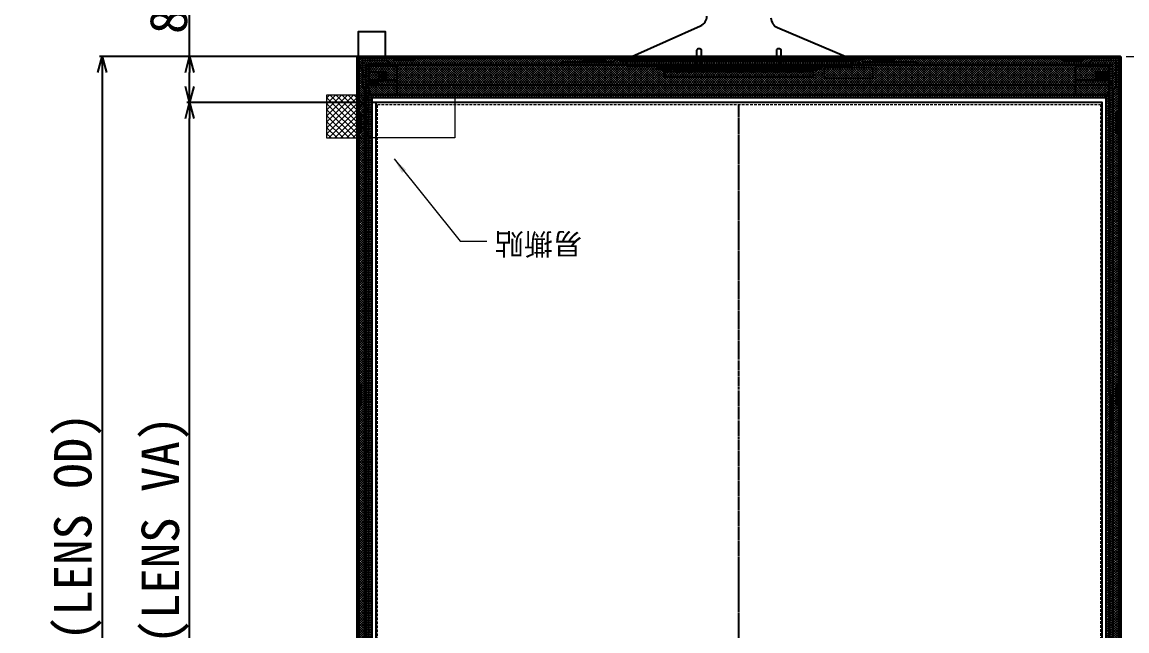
# Model space of a CAD drawing. Header units: millimetres. Extents: x 8997 to 11970, y 808 to 1592.
# Drawn here: x 11161.4 to 11368.3, y 1184.2 to 1298.2 of the extents above; entities that cross this region are included whole.
import ezdxf

# ---------------------------------------------------------------- set-up
doc = ezdxf.new("R2010")
doc.units = ezdxf.units.MM
doc.linetypes.add('CENTER', pattern=[0.6, 0.375, -0.075, 0.075, -0.075])
doc.linetypes.add('DASHED', pattern=[0.75, 0.5, -0.25])
for name, color, linetype in [('Bezel l', 22, 'Continuous'), ('Center', 1, 'CENTER'), ('D', 4, 'Continuous'), ('FPC', 40, 'Continuous'), ('Housing', 7, 'Continuous'), ('LCD', 7, 'Continuous'), ('lcm', 6, 'Continuous'), ('lens', 6, 'Continuous'), ('保护膜', 3, 'Continuous')]:
    doc.layers.add(name, color=color, linetype=linetype)
for name, color, linetype, lineweight in [('LCD AA', 1, 'DASHED', 15), ('Tape', 5, 'Continuous', 15), ('標注', 3, 'Continuous', 5)]:
    doc.layers.add(name, color=color, linetype=linetype, lineweight=lineweight)
doc.styles.get("Standard").update_dxf_attribs({"font": 'simhei.ttf'})
doc.styles.add('宋体', font='')
doc.styles.add('黑体', font='')
doc.styles.get('宋体').set_extended_font_data('SimSun')
doc.styles.get('黑体').set_extended_font_data('楷体_GB2312')
doc.dimstyles.new('FPC DIM', dxfattribs={"dimtxt": 2, "dimasz": 1.5, "dimexe": 0.5, "dimexo": 0.5, "dimgap": 0.11, "dimtad": 0, "dimzin": 1, "dimdsep": 46, "dimtxsty": 'Standard', "dimcen": 0, "dimclrd": 251, "dimclre": 251, "dimclrt": 256, "dimadec": 0, "dimazin": 0, "dimtfac": 1, "dimtofl": 0, "dimtmove": 0, "dimatfit": 3, "dimfxl": 0, "dimlwd": 9, "dimlwe": 9, "dimarcsym": 0})
doc.dimstyles.new('STANDARD$0', dxfattribs={"dimtxt": 5.5, "dimasz": 3, "dimexe": 0.5, "dimexo": 0.5, "dimgap": 0.25, "dimtad": 1, "dimzin": 1, "dimdsep": 46, "dimlunit": 6, "dimtxsty": 'Standard', "dimblk": 'OPEN30', "dimcen": 0.5, "dimadec": 0, "dimazin": 0, "dimtm": 0.3, "dimtfac": 1, "dimtmove": 0, "dimatfit": 3, "dimfxl": 0, "dimtolj": 1, "dimtzin": 0, "dimarcsym": 0})
doc.dimstyles.new('標準2', dxfattribs={"dimscale": 2, "dimtxt": 2.5, "dimasz": 1.8, "dimexe": 1, "dimexo": 0.5, "dimgap": 0.5, "dimtad": 1, "dimzin": 9, "dimdsep": 46, "dimtxsty": '宋体', "dimblk": 'CLOSEDBLANK', "dimcen": 1.8, "dimclrd": 256, "dimclre": 256, "dimclrt": 3, "dimazin": 2, "dimtfac": 1, "dimtmove": 0, "dimatfit": 3, "dimldrblk": 'CLOSEDBLANK', "dimfxl": 0, "dimlwd": 5, "dimlwe": 5, "dimarcsym": 0})

# ---------------------------------------------------------------- blocks, each defined once
blk = doc.blocks.new('_Open30')
at = {"color": 0, "linetype": 'ByBlock', "lineweight": -2}
for p, q in [((-1, 0.268), (0, 0)), ((0, 0), (-1, -0.268)), ((0, 0), (-1, 0))]:
    blk.add_line(p, q, dxfattribs=at)
blk = doc.blocks.new('*D56')
at = {"layer": 'D', "color": 0, "lineweight": -2}
for p, q in [((11225.23, 1291.78), (11175.94, 1291.78)), ((11176.44, 1288.78), (11176.44, 1066.18)), ((11223.59, 1063.18), (11175.94, 1063.18))]:
    blk.add_line(p, q, dxfattribs=at)
at = {"layer": 'Defpoints', "color": 0, "lineweight": -2, "ltscale": 8.780934}
for p in [(11225.73, 1291.78), (11176.44, 1063.18), (11224.09, 1063.18)]:
    blk.add_point(p, dxfattribs=at)
at = {"layer": 'D', "color": 0, "lineweight": -2, "ltscale": 8.780934, "xscale": 3, "yscale": 3, "zscale": 3}
for p, rotation in [((11176.44, 1291.78), 90), ((11176.44, 1063.18), 270)]:
    blk.add_blockref('_Open30', p, dxfattribs=dict(at, rotation=rotation))
at = {"layer": 'D', "color": 0, "ltscale": 8.780934, "insert": (11171.88, 1177.48), "char_height": 7, "attachment_point": 5, "rotation": 90}
blk.add_mtext('\\A1;228.60%%P0.1(LENS OD)', dxfattribs=at)
blk = doc.blocks.new('*D59')
at = {"layer": 'D', "color": 0, "lineweight": -2}
for p, q in [((11227.14, 1283.14), (11192.31, 1283.14)), ((11192.81, 1068.8), (11192.81, 1280.14)), ((11227.77, 1065.8), (11192.31, 1065.8))]:
    blk.add_line(p, q, dxfattribs=at)
at = {"layer": 'Defpoints', "color": 0, "lineweight": -2, "ltscale": 8.780934}
for p in [(11192.81, 1283.14), (11227.64, 1283.14), (11228.27, 1065.8)]:
    blk.add_point(p, dxfattribs=at)
at = {"layer": 'D', "color": 0, "lineweight": -2, "ltscale": 8.780934, "xscale": 3, "yscale": 3, "zscale": 3}
for p, rotation in [((11192.81, 1283.14), 90), ((11192.81, 1065.8), 270)]:
    blk.add_blockref('_Open30', p, dxfattribs=dict(at, rotation=rotation))
at = {"layer": 'D', "color": 0, "ltscale": 8.780934, "insert": (11188.25, 1174.47), "char_height": 7, "attachment_point": 5, "rotation": 90}
blk.add_mtext('\\A1;217.34%%P0.15(LENS VA)', dxfattribs=at)
blk = doc.blocks.new('*D55')
at = {"layer": 'D', "color": 0, "lineweight": -2}
for p, q in [((11192.81, 1291.78), (11192.81, 1344.79)), ((11246.15, 1291.78), (11192.31, 1291.78)), ((11192.81, 1286.14), (11192.81, 1288.78)), ((11246.15, 1283.14), (11192.31, 1283.14))]:
    blk.add_line(p, q, dxfattribs=at)
at = {"layer": 'Defpoints', "color": 0, "lineweight": -2, "ltscale": 8.780934}
for p in [(11192.81, 1291.78), (11246.65, 1291.78), (11246.65, 1283.14)]:
    blk.add_point(p, dxfattribs=at)
at = {"layer": 'D', "color": 0, "lineweight": -2, "ltscale": 8.780934, "xscale": 3, "yscale": 3, "zscale": 3}
for p, rotation in [((11192.81, 1291.78), 90), ((11192.81, 1283.14), 270)]:
    blk.add_blockref('_Open30', p, dxfattribs=dict(at, rotation=rotation))
at = {"layer": 'D', "color": 0, "ltscale": 8.780934, "insert": (11188.88, 1319.79), "char_height": 7, "attachment_point": 5, "rotation": 90}
blk.add_mtext('\\A1;8.64\\fSimHei|b0|i0|c134|p49;±0.15', dxfattribs=at)
blk = doc.blocks.new('_ClosedBlank')
at = {"color": 0, "linetype": 'ByBlock', "lineweight": -2}
for p, q in [((-1, 0.167), (0, 0)), ((-1, 0.167), (-1, -0.167)), ((0, 0), (-1, -0.167))]:
    blk.add_line(p, q, dxfattribs=at)
blk = doc.blocks.new('*D74')
at = {"layer": 'Defpoints', "color": 0, "lineweight": -2, "ltscale": 8.780934}
for p in [(12347.19, 1309.86), (12288.1, 1081.26), (12347.19, 1081.26)]:
    blk.add_point(p, dxfattribs=at)
at = {"layer": '標注', "linetype": 'Continuous', "lineweight": 5}
for p, q in [((12346.19, 1309.86), (12286.1, 1309.86)), ((12288.1, 1306.26), (12288.1, 1084.86)), ((12346.19, 1081.26), (12286.1, 1081.26))]:
    blk.add_line(p, q, dxfattribs=at)
at = {"layer": '標注', "lineweight": 5, "ltscale": 8.780934, "xscale": 3.6, "yscale": 3.6, "zscale": 3.6}
for p, rotation in [((12288.1, 1309.86), 90), ((12288.1, 1081.26), 270)]:
    blk.add_blockref('_ClosedBlank', p, dxfattribs=dict(at, rotation=rotation))
at = {"layer": '標注', "color": 3, "ltscale": 8.780934, "insert": (12284.4, 1195.56), "char_height": 5, "attachment_point": 5, "rotation": 90, "style": '宋体'}
blk.add_mtext('*228.6%%p0.2', dxfattribs=at)
blk = doc.blocks.new('YS')
at = {"layer": 'Tape', "linetype": 'Continuous'}
h = blk.add_hatch(dxfattribs=at)
h.set_pattern_fill('ANSI37', color=256, scale=0.25, angle=270, style=0)
h.set_pattern_definition([(315, (20795.5434, 7364.5364), (0.56126601, 0.56126601), []), (45, (20795.5434, 7364.5364), (-0.56126601, 0.56126601), [])])
h.paths.add_polyline_path([(17679.23, 2677.13), (17679.23, 2685.13), (17671.23, 2685.13), (17671.23, 2677.13)])
at = {"layer": 'Tape', "color": 2, "linetype": 'Continuous'}
for p, q in [((17655.23, 2677.13), (17655.23, 2685.13)), ((17655.23, 2685.13), (17671.23, 2685.13)), ((17671.23, 2677.13), (17655.23, 2677.13))]:
    blk.add_line(p, q, dxfattribs=at)
blk.add_lwpolyline([(17679.23, 2677.13), (17679.23, 2685.13), (17671.23, 2685.13), (17671.23, 2677.13)], close=True, dxfattribs=at)
blk = doc.blocks.new('01')
for points in [[(0.02, -0.04), (0.02, -0.02), (0.03, -0.02), (0.03, -0.01), (0.04, -0.01), (0.04, -0.02), (0.06, -0.02), (0.06, -0.04), (0.04, -0.04), (0.04, -0.05), (0.03, -0.05), (0.03, -0.04)], [(0.02, -0.01), (0.02, -0.01), (0.02, -0.02), (0.02, -0.02)]]:
    blk.add_hatch(color=3).paths.add_polyline_path(points)
for p, q in [((0.06, -0.01), (0.01, -0.06)), ((0.01, -0.01), (0.06, -0.06))]:
    blk.add_line(p, q)
for points in [[(0.01, -0.01), (0.06, -0.01), (0.06, -0.06), (0.01, -0.06)], [(0.02, -0.01), (0.02, -0.01), (0.02, -0.02), (0.02, -0.02)]]:
    blk.add_lwpolyline(points, close=True)
blk.add_lwpolyline([(0.02, -0.04), (0.02, -0.02), (0.03, -0.02), (0.03, -0.01), (0.04, -0.01), (0.04, -0.02), (0.06, -0.02), (0.06, -0.04), (0.04, -0.04), (0.04, -0.05), (0.03, -0.05), (0.03, -0.04), (0.02, -0.04)])
blk = doc.blocks.new('lcm12')
at = {"layer": 'LCD'}
h = blk.add_hatch(color=1, dxfattribs=at)
h.paths.add_polyline_path([(12349.93, 1084.48), (12349.93, 1084.98), (12350.03, 1084.98), (12350.03, 1084.48)])
h.paths.add_polyline_path([(12349.73, 1084.68), (12349.73, 1084.78), (12350.23, 1084.78), (12350.23, 1084.68)])
for points in [[(12349.93, 1084.68), (12350.03, 1084.68), (12350.03, 1084.78), (12349.93, 1084.78)], [(12350.73, 1084.83), (12350.73, 1085.13), (12351.08, 1085.13), (12351.08, 1085.48), (12351.38, 1085.48), (12351.38, 1085.13), (12351.73, 1085.13), (12351.73, 1084.83), (12351.38, 1084.83), (12351.38, 1084.48), (12351.08, 1084.48), (12351.08, 1084.83)], [(12484.92, 1084.83), (12484.92, 1085.13), (12485.27, 1085.13), (12485.27, 1085.48), (12485.57, 1085.48), (12485.57, 1085.13), (12485.92, 1085.13), (12485.92, 1084.83), (12485.57, 1084.83), (12485.57, 1084.48), (12485.27, 1084.48), (12485.27, 1084.83)]]:
    blk.add_hatch(color=1, dxfattribs=at).paths.add_polyline_path(points)
h = blk.add_hatch(color=3, dxfattribs=at)
h.paths.add_polyline_path([(12403.315, 1083.53), (12403.315, 1083.38), (12403.465, 1083.38), (12403.465, 1083.53)])
h.paths.add_polyline_path([(12403.615, 1083.53), (12403.615, 1083.38), (12403.765, 1083.38), (12403.765, 1083.53)])
h.paths.add_polyline_path([(12403.315, 1083.08), (12403.315, 1083.23), (12403.465, 1083.23), (12403.465, 1083.08)])
h.paths.add_polyline_path([(12403.615, 1083.08), (12403.615, 1083.23), (12403.765, 1083.23), (12403.765, 1083.08)])
h = blk.add_hatch(color=3, dxfattribs=at)
h.paths.add_polyline_path([(12433.615, 1083.53), (12433.615, 1083.38), (12433.765, 1083.38), (12433.765, 1083.53)])
h.paths.add_polyline_path([(12433.915, 1083.53), (12433.915, 1083.38), (12434.065, 1083.38), (12434.065, 1083.53)])
h.paths.add_polyline_path([(12433.615, 1083.08), (12433.615, 1083.23), (12433.765, 1083.23), (12433.765, 1083.08)])
h.paths.add_polyline_path([(12433.915, 1083.08), (12433.915, 1083.23), (12434.065, 1083.23), (12434.065, 1083.08)])
at = {"layer": 'Tape', "lineweight": 0}
h = blk.add_hatch(dxfattribs=at)
h.set_pattern_fill('ANSI37', color=4, scale=0.1, style=0)
h.set_pattern_definition([(45, (2303.76085, 15172.0372), (-0.224506403, 0.224506403), []), (135, (2303.76085, 15172.0372), (-0.224506403, -0.224506403), [])])
h.paths.add_polyline_path([(12350.01, 1307.86), (12350.01, 1088.964), (12487.37, 1088.964), (12487.37, 1307.86)], flags=16)
h.paths.add_polyline_path([(12347.19, 1309.858), (12347.19, 1081.258), (12490.19, 1081.258), (12490.19, 1309.858)])
at = {"layer": 'Bezel l', "color": 13}
for p, q in [((12347.24, 1083.608), (12347.24, 1307.688)), ((12347.44, 1083.608), (12347.44, 1307.688)), ((12489.94, 1307.688), (12489.94, 1083.608)), ((12490.14, 1307.688), (12490.14, 1083.608)), ((12347.69, 1146.698), (12347.44, 1146.698)), ((12347.99, 1142.997), (12347.99, 1146.398)), ((12489.39, 1143.098), (12489.39, 1146.498)), ((12489.69, 1146.698), (12489.94, 1146.698)), ((12347.44, 1142.697), (12347.69, 1142.697)), ((12489.94, 1142.698), (12489.69, 1142.698)), ((12347.69, 1095.657), (12347.44, 1095.657)), ((12347.99, 1091.957), (12347.99, 1095.357)), ((12489.39, 1092.057), (12489.39, 1095.457)), ((12489.69, 1095.657), (12489.94, 1095.657)), ((12347.44, 1091.657), (12347.69, 1091.657)), ((12489.94, 1091.657), (12489.69, 1091.657)), ((12347.24, 1083.608), (12347.44, 1083.608)), ((12347.24, 1083.108), (12347.24, 1083.608)), ((12347.24, 1081.808), (12347.24, 1083.108)), ((12347.44, 1083.108), (12347.24, 1083.108)), ((12347.44, 1083.608), (12347.44, 1083.108)), ((12347.44, 1081.808), (12347.44, 1083.108)), ((12354.09, 1081.758), (12354.09, 1081.508)), ((12357.79, 1082.058), (12354.39, 1082.058)), ((12358.09, 1081.508), (12358.09, 1081.758)), ((12389.59, 1081.758), (12389.59, 1081.508)), ((12393.29, 1082.058), (12389.89, 1082.058)), ((12393.59, 1081.508), (12393.59, 1081.758)), ((12401.34, 1082.058), (12401.34, 1081.858)), ((12401.34, 1082.058), (12440.649, 1082.058)), ((12401.34, 1081.858), (12440.649, 1081.858)), ((12440.747, 1081.832), (12441.694, 1081.335)), ((12440.843, 1082.007), (12441.794, 1081.508)), ((12443.79, 1081.758), (12443.79, 1081.508)), ((12447.49, 1082.058), (12444.09, 1082.058)), ((12447.79, 1081.508), (12447.79, 1081.758)), ((12479.29, 1081.508), (12479.29, 1081.758)), ((12479.59, 1082.058), (12482.99, 1082.058)), ((12483.29, 1081.758), (12483.29, 1081.508)), ((12489.94, 1083.108), (12489.94, 1083.608)), ((12489.94, 1083.608), (12490.14, 1083.608)), ((12489.94, 1081.808), (12489.94, 1083.108)), ((12490.14, 1083.108), (12489.94, 1083.108)), ((12490.14, 1083.608), (12490.14, 1083.108)), ((12490.14, 1081.808), (12490.14, 1083.108)), ((12349.04, 1081.508), (12347.74, 1081.508)), ((12349.04, 1081.308), (12347.74, 1081.308)), ((12349.04, 1081.308), (12349.04, 1081.508)), ((12349.04, 1081.508), (12349.54, 1081.508)), ((12349.54, 1081.308), (12349.04, 1081.308)), ((12349.54, 1081.508), (12349.54, 1081.308)), ((12394.94, 1081.508), (12349.54, 1081.508)), ((12394.94, 1081.308), (12349.54, 1081.308)), ((12394.94, 1081.508), (12395.586, 1081.508)), ((12394.94, 1081.508), (12394.94, 1081.308)), ((12395.586, 1081.308), (12394.94, 1081.308)), ((12395.24, 1081.508), (12395.24, 1081.308)), ((12395.24, 1081.508), (12395.24, 1081.308)), ((12395.54, 1081.508), (12395.54, 1081.308)), ((12441.794, 1081.508), (12441.84, 1081.508)), ((12441.794, 1081.308), (12441.84, 1081.308)), ((12441.84, 1081.508), (12442.14, 1081.508)), ((12441.84, 1081.508), (12441.84, 1081.308)), ((12442.14, 1081.308), (12441.84, 1081.308)), ((12442.14, 1081.508), (12442.14, 1081.308)), ((12442.14, 1081.508), (12442.44, 1081.508)), ((12442.14, 1081.308), (12442.44, 1081.308)), ((12487.84, 1081.508), (12442.44, 1081.508)), ((12442.44, 1081.508), (12442.44, 1081.308)), ((12487.84, 1081.308), (12442.44, 1081.308)), ((12487.84, 1081.308), (12487.84, 1081.508)), ((12487.84, 1081.508), (12488.34, 1081.508)), ((12488.34, 1081.308), (12487.84, 1081.308)), ((12488.34, 1081.508), (12489.64, 1081.508)), ((12488.34, 1081.508), (12488.34, 1081.308)), ((12488.34, 1081.308), (12489.64, 1081.308))]:
    blk.add_line(p, q, dxfattribs=at)
at = {"layer": 'Bezel l', "color": 1}
for p, q in [((12396.547, 1082.013), (12395.586, 1081.508)), ((12396.64, 1081.836), (12395.686, 1081.335)), ((12396.733, 1082.058), (12401.34, 1082.058)), ((12396.733, 1081.858), (12401.34, 1081.858)), ((12400.551, 1082.058), (12400.551, 1081.858)), ((12400.847, 1082.058), (12400.847, 1081.858)), ((12401.34, 1082.058), (12401.34, 1081.858))]:
    blk.add_line(p, q, dxfattribs=at)
at = {"layer": 'Bezel l', "color": 13, "extrusion": (0, 0, -1)}
for centre, radius, start, end in [((-12347.69, 1146.398), 0.3, 90.00002, 180.00002), ((-12489.618, 1146.481), 0.229, 4.34038, 108.27951), ((-12347.69, 1142.997), 0.3, 180.00002, 270.00002), ((-12489.789, 1143.085), 0.4, 284.39984, 1.8604), ((-12347.69, 1095.357), 0.3, 90.00002, 180.00002), ((-12489.618, 1095.44), 0.229, 4.34038, 108.27951), ((-12347.69, 1091.957), 0.3, 180.00002, 270.00002), ((-12489.789, 1092.044), 0.4, 284.39984, 1.8604), ((-12347.74, 1081.808), 0.5, 270, 0), ((-12347.74, 1081.808), 0.3, 270, 0), ((-12354.39, 1081.758), 0.3, 0, 90), ((-12357.79, 1081.758), 0.3, 90, 180), ((-12389.89, 1081.758), 0.3, 0, 90), ((-12393.29, 1081.758), 0.3, 90, 180), ((-12440.647, 1081.658), 0.2, 90.47011, 120), ((-12440.647, 1081.658), 0.4, 90.47011, 119.31981), ((-12444.09, 1081.758), 0.3, 0, 90), ((-12447.49, 1081.758), 0.3, 90, 180), ((-12479.59, 1081.758), 0.3, 0, 90), ((-12482.99, 1081.758), 0.3, 90, 180)]:
    blk.add_arc(centre, radius, start, end, dxfattribs=at)
at = {"layer": 'Bezel l', "color": 1}
for centre, radius, start, end in [((12396.733, 1081.658), 0.4, 90, 117.67787), ((12396.733, 1081.658), 0.2, 90, 117.67786), ((12395.586, 1081.508), 0.2, 270, 300)]:
    blk.add_arc(centre, radius, start, end, dxfattribs=at)
at = {"layer": 'Bezel l', "color": 13}
for centre, radius, start, end in [((12489.64, 1081.808), 0.5, 270, 0), ((12489.64, 1081.808), 0.3, 270, 0), ((12441.794, 1081.508), 0.2, 240, 270)]:
    blk.add_arc(centre, radius, start, end, dxfattribs=at)
at = {"layer": 'Center', "color": 1, "linetype": 'CENTER', "ltscale": 0.448264}
blk.add_line((12418.708, 1306.89), (12418.708, 1090.31), dxfattribs=at)
at = {"layer": 'FPC'}
blk.add_line((12393.659, 1083.397), (12402.657, 1083.397), dxfattribs=at)
at = {"layer": 'Housing'}
for p, q in [((12349.41, 1151.315), (12349.41, 1308.44)), ((12348.71, 1087.48), (12348.71, 1304.24)), ((12488.67, 1304.24), (12488.67, 1087.48)), ((12487.97, 1255.925), (12487.97, 1088.43)), ((12347.54, 1146.698), (12347.54, 1193.738)), ((12489.84, 1193.738), (12489.84, 1146.698)), ((12349.11, 1144.815), (12349.11, 1151.315)), ((12349.11, 1151.315), (12349.41, 1151.315)), ((12347.24, 1146.198), (12347.24, 1143.198)), ((12347.54, 1146.198), (12347.24, 1146.198)), ((12347.69, 1146.698), (12347.54, 1146.698)), ((12347.54, 1146.698), (12347.54, 1146.198)), ((12347.69, 1142.698), (12347.69, 1146.698)), ((12489.69, 1146.698), (12489.84, 1146.698)), ((12489.69, 1146.198), (12489.69, 1146.698)), ((12489.69, 1143.198), (12489.69, 1146.198)), ((12489.84, 1146.698), (12489.84, 1146.198)), ((12489.84, 1146.198), (12490.14, 1146.198)), ((12490.14, 1146.198), (12490.14, 1143.198)), ((12349.41, 1144.815), (12349.11, 1144.815)), ((12349.41, 1088.43), (12349.41, 1144.815)), ((12347.24, 1143.198), (12347.54, 1143.198)), ((12347.54, 1143.198), (12347.54, 1142.698)), ((12347.54, 1095.657), (12347.54, 1142.698)), ((12347.54, 1142.698), (12347.69, 1142.698)), ((12489.69, 1142.698), (12489.69, 1143.198)), ((12489.84, 1142.698), (12489.69, 1142.698)), ((12490.14, 1143.198), (12489.84, 1143.198)), ((12489.84, 1143.198), (12489.84, 1142.698)), ((12489.84, 1142.698), (12489.84, 1095.657)), ((12347.24, 1095.157), (12347.24, 1092.157)), ((12347.54, 1095.157), (12347.24, 1095.157)), ((12347.69, 1095.657), (12347.54, 1095.657)), ((12347.54, 1095.657), (12347.54, 1095.157)), ((12347.69, 1095.157), (12347.69, 1095.657)), ((12347.69, 1092.157), (12347.69, 1095.157)), ((12489.84, 1095.657), (12489.69, 1095.657)), ((12489.69, 1095.657), (12489.69, 1095.157)), ((12489.69, 1095.157), (12489.69, 1092.157)), ((12489.84, 1095.157), (12489.84, 1095.657)), ((12490.14, 1095.157), (12489.84, 1095.157)), ((12490.14, 1092.157), (12490.14, 1095.157)), ((12347.24, 1092.157), (12347.54, 1092.157)), ((12347.54, 1092.157), (12347.54, 1091.657)), ((12347.69, 1091.657), (12347.69, 1092.157)), ((12489.69, 1092.157), (12489.69, 1091.657)), ((12489.84, 1092.157), (12490.14, 1092.157)), ((12489.84, 1091.657), (12489.84, 1092.157)), ((12347.54, 1091.657), (12347.69, 1091.657)), ((12347.54, 1081.808), (12347.54, 1091.657)), ((12489.69, 1091.657), (12489.84, 1091.657)), ((12489.84, 1091.657), (12489.84, 1081.808)), ((12487.97, 1088.43), (12349.41, 1088.43)), ((12348.14, 1086.91), (12348.71, 1087.48)), ((12348.14, 1082.05), (12348.14, 1086.91)), ((12488.67, 1087.48), (12489.12, 1087.03)), ((12489.12, 1087.03), (12489.12, 1082.05)), ((12352.74, 1082.05), (12348.14, 1082.05)), ((12353.39, 1082.7), (12352.74, 1082.05)), ((12385.589, 1082.7), (12353.39, 1082.7)), ((12354.09, 1081.758), (12354.09, 1081.608)), ((12354.59, 1081.758), (12354.09, 1081.758)), ((12357.59, 1081.758), (12354.59, 1081.758)), ((12358.09, 1081.758), (12357.59, 1081.758)), ((12358.09, 1081.608), (12358.09, 1081.758)), ((12385.589, 1082.3), (12385.589, 1082.7)), ((12395.24, 1082.3), (12385.589, 1082.3)), ((12389.59, 1081.758), (12389.59, 1081.608)), ((12390.09, 1081.758), (12389.59, 1081.758)), ((12393.09, 1081.758), (12390.09, 1081.758)), ((12393.59, 1081.758), (12393.09, 1081.758)), ((12393.59, 1081.608), (12393.59, 1081.758)), ((12395.54, 1081.608), (12395.54, 1082)), ((12396.191, 1081.95), (12395.54, 1081.608)), ((12396.191, 1083.397), (12396.191, 1081.95)), ((12396.191, 1081.95), (12396.523, 1082.124)), ((12396.662, 1082.158), (12400.051, 1082.158)), ((12400.051, 1082.158), (12400.051, 1083.397)), ((12440.718, 1082.158), (12400.051, 1082.158)), ((12441.84, 1081.608), (12440.857, 1082.124)), ((12441.84, 1082), (12441.84, 1081.608)), ((12451.791, 1082.3), (12442.14, 1082.3)), ((12443.79, 1081.758), (12443.79, 1081.608)), ((12444.29, 1081.758), (12443.79, 1081.758)), ((12447.29, 1081.758), (12444.29, 1081.758)), ((12447.79, 1081.758), (12447.29, 1081.758)), ((12447.79, 1081.608), (12447.79, 1081.758)), ((12483.87, 1082.7), (12451.791, 1082.7)), ((12451.791, 1082.7), (12451.791, 1082.3)), ((12479.79, 1081.758), (12479.29, 1081.758)), ((12479.29, 1081.758), (12479.29, 1081.608)), ((12482.79, 1081.758), (12479.79, 1081.758)), ((12483.29, 1081.758), (12482.79, 1081.758)), ((12483.29, 1081.608), (12483.29, 1081.758)), ((12484.52, 1082.05), (12483.87, 1082.7)), ((12489.12, 1082.05), (12484.52, 1082.05)), ((12354.09, 1081.608), (12347.74, 1081.608)), ((12354.09, 1081.608), (12354.59, 1081.608)), ((12354.59, 1081.608), (12354.59, 1081.308)), ((12354.59, 1081.308), (12357.59, 1081.308)), ((12357.59, 1081.308), (12357.59, 1081.608)), ((12357.59, 1081.608), (12358.09, 1081.608)), ((12389.59, 1081.608), (12358.09, 1081.608)), ((12389.59, 1081.608), (12390.09, 1081.608)), ((12390.09, 1081.608), (12390.09, 1081.308)), ((12390.09, 1081.308), (12393.09, 1081.308)), ((12393.09, 1081.308), (12393.09, 1081.608)), ((12393.09, 1081.608), (12393.59, 1081.608)), ((12395.54, 1081.608), (12393.59, 1081.608)), ((12443.79, 1081.608), (12441.84, 1081.608)), ((12443.79, 1081.608), (12444.29, 1081.608)), ((12444.29, 1081.608), (12444.29, 1081.308)), ((12444.29, 1081.308), (12447.29, 1081.308)), ((12447.29, 1081.308), (12447.29, 1081.608)), ((12447.29, 1081.608), (12447.79, 1081.608)), ((12479.29, 1081.608), (12447.79, 1081.608)), ((12479.29, 1081.608), (12479.79, 1081.608)), ((12479.79, 1081.608), (12479.79, 1081.308)), ((12479.79, 1081.308), (12482.79, 1081.308)), ((12482.79, 1081.308), (12482.79, 1081.608)), ((12482.79, 1081.608), (12483.29, 1081.608)), ((12489.64, 1081.608), (12483.29, 1081.608))]:
    blk.add_line(p, q, dxfattribs=at)
at = {"layer": 'Housing', "color": 6}
for p, q in [((12488.67, 1165.49), (12487.97, 1165.49)), ((12488.67, 1155.09), (12487.97, 1155.09)), ((12349.41, 1088.43), (12349.41, 1082.7)), ((12355.71, 1088.43), (12355.71, 1082.7)), ((12482.67, 1088.43), (12482.67, 1082.7)), ((12487.97, 1088.43), (12487.97, 1082.7)), ((12393.659, 1083.397), (12393.659, 1085.397)), ((12393.659, 1085.397), (12402.657, 1085.397)), ((12393.659, 1083.397), (12393.659, 1085.397)), ((12393.659, 1085.397), (12402.657, 1085.397)), ((12393.659, 1083.397), (12393.659, 1085.397)), ((12393.659, 1085.397), (12402.657, 1085.397)), ((12402.657, 1085.397), (12402.657, 1083.397)), ((12402.657, 1085.397), (12402.657, 1083.397)), ((12402.657, 1085.397), (12402.657, 1083.397)), ((12353.39, 1082.7), (12349.41, 1082.7)), ((12393.659, 1083.397), (12402.657, 1083.397)), ((12483.87, 1082.7), (12487.97, 1082.7))]:
    blk.add_line(p, q, dxfattribs=at)
for points in [[(12349.41, 1085.708), (12355.71, 1085.708), (12355.71, 1083.158), (12349.41, 1083.158)], [(12487.97, 1085.708), (12482.67, 1085.708), (12482.67, 1083.158), (12487.97, 1083.158)]]:
    blk.add_lwpolyline(points, close=True, dxfattribs=at)
at = {"layer": 'Housing', "extrusion": (0, 0, -1)}
for centre, radius, start, end in [((-12347.74, 1081.808), 0.2, 270, 0), ((-12396.662, 1081.858), 0.3, 62.32213, 90), ((-12489.64, 1081.808), 0.2, 180, 270)]:
    blk.add_arc(centre, radius, start, end, dxfattribs=at)
at = {"layer": 'Housing'}
for centre, start, end in [((12395.24, 1082), 0, 90), ((12440.718, 1081.858), 62.32213, 90), ((12442.14, 1082), 90, 180)]:
    blk.add_arc(centre, 0.3, start, end, dxfattribs=at)
at = {"layer": 'LCD', "color": 1, "linetype": 'CENTER', "ltscale": 0.56104}
blk.add_line((12418.69, 1306.86), (12418.69, 1090.284), dxfattribs=at)
at = {"layer": 'LCD', "color": 1}
blk.add_line((12348.81, 1086.66), (12488.57, 1086.66), dxfattribs=at)
at = {"layer": 'LCD'}
blk.add_line((12433.765, 1083.38), (12433.915, 1083.23), dxfattribs=at)
at = {"layer": 'LCD', "color": 1}
for points in [[(12348.81, 1308.86), (12488.57, 1308.86), (12488.57, 1082.78), (12348.81, 1082.78)], [(12486.17, 1084.23), (12488.07, 1084.23), (12488.07, 1086.13), (12486.17, 1086.13)], [(12349.48, 1084.23), (12350.48, 1084.23), (12350.48, 1085.23), (12349.48, 1085.23)], [(12349.73, 1084.68), (12350.23, 1084.68), (12350.23, 1084.78), (12349.73, 1084.78)], [(12349.93, 1084.48), (12350.03, 1084.48), (12350.03, 1084.98), (12349.93, 1084.98)], [(12350.48, 1084.23), (12351.98, 1084.23), (12351.98, 1085.73), (12350.48, 1085.73)], [(12404.71, 1084.145), (12432.67, 1084.145), (12432.67, 1085.065), (12404.71, 1085.065)], [(12484.67, 1084.23), (12486.17, 1084.23), (12486.17, 1085.73), (12484.67, 1085.73)], [(12404.025, 1082.93), (12404.155, 1082.93), (12404.155, 1083.68), (12404.025, 1083.68)], [(12404.225, 1082.93), (12404.355, 1082.93), (12404.355, 1083.68), (12404.225, 1083.68)], [(12404.425, 1082.93), (12404.555, 1082.93), (12404.555, 1083.68), (12404.425, 1083.68)], [(12404.625, 1082.93), (12404.755, 1082.93), (12404.755, 1083.68), (12404.625, 1083.68)], [(12404.825, 1082.93), (12404.955, 1082.93), (12404.955, 1083.68), (12404.825, 1083.68)], [(12405.025, 1082.93), (12405.155, 1082.93), (12405.155, 1083.68), (12405.025, 1083.68)], [(12405.225, 1082.93), (12405.355, 1082.93), (12405.355, 1083.68), (12405.225, 1083.68)], [(12405.425, 1082.93), (12405.555, 1082.93), (12405.555, 1083.68), (12405.425, 1083.68)], [(12405.625, 1082.93), (12405.755, 1082.93), (12405.755, 1083.68), (12405.625, 1083.68)], [(12405.825, 1082.93), (12405.955, 1082.93), (12405.955, 1083.68), (12405.825, 1083.68)], [(12406.025, 1082.93), (12406.155, 1082.93), (12406.155, 1083.68), (12406.025, 1083.68)], [(12406.225, 1082.93), (12406.355, 1082.93), (12406.355, 1083.68), (12406.225, 1083.68)], [(12406.425, 1082.93), (12406.555, 1082.93), (12406.555, 1083.68), (12406.425, 1083.68)], [(12406.625, 1082.93), (12406.755, 1082.93), (12406.755, 1083.68), (12406.625, 1083.68)], [(12406.825, 1082.93), (12406.955, 1082.93), (12406.955, 1083.68), (12406.825, 1083.68)], [(12407.025, 1082.93), (12407.155, 1082.93), (12407.155, 1083.68), (12407.025, 1083.68)], [(12407.225, 1082.93), (12407.355, 1082.93), (12407.355, 1083.68), (12407.225, 1083.68)], [(12407.425, 1082.93), (12407.555, 1082.93), (12407.555, 1083.68), (12407.425, 1083.68)], [(12407.625, 1082.93), (12407.755, 1082.93), (12407.755, 1083.68), (12407.625, 1083.68)], [(12407.825, 1082.93), (12407.955, 1082.93), (12407.955, 1083.68), (12407.825, 1083.68)], [(12408.025, 1082.93), (12408.155, 1082.93), (12408.155, 1083.68), (12408.025, 1083.68)], [(12408.225, 1082.93), (12408.355, 1082.93), (12408.355, 1083.68), (12408.225, 1083.68)], [(12408.425, 1082.93), (12408.555, 1082.93), (12408.555, 1083.68), (12408.425, 1083.68)], [(12408.625, 1082.93), (12408.755, 1082.93), (12408.755, 1083.68), (12408.625, 1083.68)], [(12408.825, 1082.93), (12408.955, 1082.93), (12408.955, 1083.68), (12408.825, 1083.68)], [(12409.025, 1082.93), (12409.155, 1082.93), (12409.155, 1083.68), (12409.025, 1083.68)], [(12409.225, 1082.93), (12409.355, 1082.93), (12409.355, 1083.68), (12409.225, 1083.68)], [(12409.425, 1082.93), (12409.555, 1082.93), (12409.555, 1083.68), (12409.425, 1083.68)], [(12409.625, 1082.93), (12409.755, 1082.93), (12409.755, 1083.68), (12409.625, 1083.68)], [(12409.825, 1082.93), (12409.955, 1082.93), (12409.955, 1083.68), (12409.825, 1083.68)], [(12410.025, 1082.93), (12410.155, 1082.93), (12410.155, 1083.68), (12410.025, 1083.68)], [(12410.225, 1082.93), (12410.355, 1082.93), (12410.355, 1083.68), (12410.225, 1083.68)], [(12410.425, 1082.93), (12410.555, 1082.93), (12410.555, 1083.68), (12410.425, 1083.68)], [(12410.625, 1082.93), (12410.755, 1082.93), (12410.755, 1083.68), (12410.625, 1083.68)], [(12410.825, 1082.93), (12410.955, 1082.93), (12410.955, 1083.68), (12410.825, 1083.68)], [(12411.025, 1082.93), (12411.155, 1082.93), (12411.155, 1083.68), (12411.025, 1083.68)], [(12411.225, 1082.93), (12411.355, 1082.93), (12411.355, 1083.68), (12411.225, 1083.68)], [(12411.425, 1082.93), (12411.555, 1082.93), (12411.555, 1083.68), (12411.425, 1083.68)], [(12411.625, 1082.93), (12411.755, 1082.93), (12411.755, 1083.68), (12411.625, 1083.68)], [(12411.825, 1082.93), (12411.955, 1082.93), (12411.955, 1083.68), (12411.825, 1083.68)], [(12412.025, 1082.93), (12412.155, 1082.93), (12412.155, 1083.68), (12412.025, 1083.68)], [(12412.225, 1082.93), (12412.355, 1082.93), (12412.355, 1083.68), (12412.225, 1083.68)], [(12412.425, 1082.93), (12412.555, 1082.93), (12412.555, 1083.68), (12412.425, 1083.68)], [(12412.625, 1082.93), (12412.755, 1082.93), (12412.755, 1083.68), (12412.625, 1083.68)], [(12412.825, 1082.93), (12412.955, 1082.93), (12412.955, 1083.68), (12412.825, 1083.68)], [(12413.025, 1082.93), (12413.155, 1082.93), (12413.155, 1083.68), (12413.025, 1083.68)], [(12413.225, 1082.93), (12413.355, 1082.93), (12413.355, 1083.68), (12413.225, 1083.68)], [(12413.425, 1082.93), (12413.555, 1082.93), (12413.555, 1083.68), (12413.425, 1083.68)], [(12413.625, 1082.93), (12413.755, 1082.93), (12413.755, 1083.68), (12413.625, 1083.68)], [(12413.825, 1082.93), (12413.955, 1082.93), (12413.955, 1083.68), (12413.825, 1083.68)], [(12414.025, 1082.93), (12414.155, 1082.93), (12414.155, 1083.68), (12414.025, 1083.68)], [(12414.225, 1082.93), (12414.355, 1082.93), (12414.355, 1083.68), (12414.225, 1083.68)], [(12414.425, 1082.93), (12414.555, 1082.93), (12414.555, 1083.68), (12414.425, 1083.68)], [(12414.625, 1082.93), (12414.755, 1082.93), (12414.755, 1083.68), (12414.625, 1083.68)], [(12414.825, 1082.93), (12414.955, 1082.93), (12414.955, 1083.68), (12414.825, 1083.68)], [(12415.025, 1082.93), (12415.155, 1082.93), (12415.155, 1083.68), (12415.025, 1083.68)], [(12415.225, 1082.93), (12415.355, 1082.93), (12415.355, 1083.68), (12415.225, 1083.68)], [(12415.425, 1082.93), (12415.555, 1082.93), (12415.555, 1083.68), (12415.425, 1083.68)], [(12415.625, 1082.93), (12415.755, 1082.93), (12415.755, 1083.68), (12415.625, 1083.68)], [(12415.825, 1082.93), (12415.955, 1082.93), (12415.955, 1083.68), (12415.825, 1083.68)], [(12416.025, 1082.93), (12416.155, 1082.93), (12416.155, 1083.68), (12416.025, 1083.68)], [(12416.225, 1082.93), (12416.355, 1082.93), (12416.355, 1083.68), (12416.225, 1083.68)], [(12416.425, 1082.93), (12416.555, 1082.93), (12416.555, 1083.68), (12416.425, 1083.68)], [(12416.625, 1082.93), (12416.755, 1082.93), (12416.755, 1083.68), (12416.625, 1083.68)], [(12416.825, 1082.93), (12416.955, 1082.93), (12416.955, 1083.68), (12416.825, 1083.68)], [(12417.025, 1082.93), (12417.155, 1082.93), (12417.155, 1083.68), (12417.025, 1083.68)], [(12417.225, 1082.93), (12417.355, 1082.93), (12417.355, 1083.68), (12417.225, 1083.68)], [(12417.425, 1082.93), (12417.555, 1082.93), (12417.555, 1083.68), (12417.425, 1083.68)], [(12417.625, 1082.93), (12417.755, 1082.93), (12417.755, 1083.68), (12417.625, 1083.68)], [(12417.825, 1082.93), (12417.955, 1082.93), (12417.955, 1083.68), (12417.825, 1083.68)], [(12418.025, 1082.93), (12418.155, 1082.93), (12418.155, 1083.68), (12418.025, 1083.68)], [(12418.225, 1082.93), (12418.355, 1082.93), (12418.355, 1083.68), (12418.225, 1083.68)], [(12418.425, 1082.93), (12418.555, 1082.93), (12418.555, 1083.68), (12418.425, 1083.68)], [(12418.625, 1082.93), (12418.755, 1082.93), (12418.755, 1083.68), (12418.625, 1083.68)], [(12418.825, 1082.93), (12418.955, 1082.93), (12418.955, 1083.68), (12418.825, 1083.68)], [(12419.025, 1082.93), (12419.155, 1082.93), (12419.155, 1083.68), (12419.025, 1083.68)], [(12419.225, 1082.93), (12419.355, 1082.93), (12419.355, 1083.68), (12419.225, 1083.68)], [(12419.425, 1082.93), (12419.555, 1082.93), (12419.555, 1083.68), (12419.425, 1083.68)], [(12419.625, 1082.93), (12419.755, 1082.93), (12419.755, 1083.68), (12419.625, 1083.68)], [(12419.825, 1082.93), (12419.955, 1082.93), (12419.955, 1083.68), (12419.825, 1083.68)], [(12420.025, 1082.93), (12420.155, 1082.93), (12420.155, 1083.68), (12420.025, 1083.68)], [(12420.225, 1082.93), (12420.355, 1082.93), (12420.355, 1083.68), (12420.225, 1083.68)], [(12420.425, 1082.93), (12420.555, 1082.93), (12420.555, 1083.68), (12420.425, 1083.68)], [(12420.625, 1082.93), (12420.755, 1082.93), (12420.755, 1083.68), (12420.625, 1083.68)], [(12420.825, 1082.93), (12420.955, 1082.93), (12420.955, 1083.68), (12420.825, 1083.68)], [(12421.025, 1082.93), (12421.155, 1082.93), (12421.155, 1083.68), (12421.025, 1083.68)], [(12421.225, 1082.93), (12421.355, 1082.93), (12421.355, 1083.68), (12421.225, 1083.68)], [(12421.425, 1082.93), (12421.555, 1082.93), (12421.555, 1083.68), (12421.425, 1083.68)], [(12421.625, 1082.93), (12421.755, 1082.93), (12421.755, 1083.68), (12421.625, 1083.68)], [(12421.825, 1082.93), (12421.955, 1082.93), (12421.955, 1083.68), (12421.825, 1083.68)], [(12422.025, 1082.93), (12422.155, 1082.93), (12422.155, 1083.68), (12422.025, 1083.68)], [(12422.225, 1082.93), (12422.355, 1082.93), (12422.355, 1083.68), (12422.225, 1083.68)], [(12422.425, 1082.93), (12422.555, 1082.93), (12422.555, 1083.68), (12422.425, 1083.68)], [(12422.625, 1082.93), (12422.755, 1082.93), (12422.755, 1083.68), (12422.625, 1083.68)], [(12422.825, 1082.93), (12422.955, 1082.93), (12422.955, 1083.68), (12422.825, 1083.68)], [(12423.025, 1082.93), (12423.155, 1082.93), (12423.155, 1083.68), (12423.025, 1083.68)], [(12423.225, 1082.93), (12423.355, 1082.93), (12423.355, 1083.68), (12423.225, 1083.68)], [(12423.425, 1082.93), (12423.555, 1082.93), (12423.555, 1083.68), (12423.425, 1083.68)], [(12423.625, 1082.93), (12423.755, 1082.93), (12423.755, 1083.68), (12423.625, 1083.68)], [(12423.825, 1082.93), (12423.955, 1082.93), (12423.955, 1083.68), (12423.825, 1083.68)], [(12424.025, 1082.93), (12424.155, 1082.93), (12424.155, 1083.68), (12424.025, 1083.68)], [(12424.225, 1082.93), (12424.355, 1082.93), (12424.355, 1083.68), (12424.225, 1083.68)], [(12424.425, 1082.93), (12424.555, 1082.93), (12424.555, 1083.68), (12424.425, 1083.68)], [(12424.625, 1082.93), (12424.755, 1082.93), (12424.755, 1083.68), (12424.625, 1083.68)], [(12424.825, 1082.93), (12424.955, 1082.93), (12424.955, 1083.68), (12424.825, 1083.68)], [(12425.025, 1082.93), (12425.155, 1082.93), (12425.155, 1083.68), (12425.025, 1083.68)], [(12425.225, 1082.93), (12425.355, 1082.93), (12425.355, 1083.68), (12425.225, 1083.68)], [(12425.425, 1082.93), (12425.555, 1082.93), (12425.555, 1083.68), (12425.425, 1083.68)], [(12425.625, 1082.93), (12425.755, 1082.93), (12425.755, 1083.68), (12425.625, 1083.68)], [(12425.825, 1082.93), (12425.955, 1082.93), (12425.955, 1083.68), (12425.825, 1083.68)], [(12426.025, 1082.93), (12426.155, 1082.93), (12426.155, 1083.68), (12426.025, 1083.68)], [(12426.225, 1082.93), (12426.355, 1082.93), (12426.355, 1083.68), (12426.225, 1083.68)], [(12426.425, 1082.93), (12426.555, 1082.93), (12426.555, 1083.68), (12426.425, 1083.68)], [(12426.625, 1082.93), (12426.755, 1082.93), (12426.755, 1083.68), (12426.625, 1083.68)], [(12426.825, 1082.93), (12426.955, 1082.93), (12426.955, 1083.68), (12426.825, 1083.68)], [(12427.025, 1082.93), (12427.155, 1082.93), (12427.155, 1083.68), (12427.025, 1083.68)], [(12427.225, 1082.93), (12427.355, 1082.93), (12427.355, 1083.68), (12427.225, 1083.68)], [(12427.425, 1082.93), (12427.555, 1082.93), (12427.555, 1083.68), (12427.425, 1083.68)], [(12427.625, 1082.93), (12427.755, 1082.93), (12427.755, 1083.68), (12427.625, 1083.68)], [(12427.825, 1082.93), (12427.955, 1082.93), (12427.955, 1083.68), (12427.825, 1083.68)], [(12428.025, 1082.93), (12428.155, 1082.93), (12428.155, 1083.68), (12428.025, 1083.68)], [(12428.225, 1082.93), (12428.355, 1082.93), (12428.355, 1083.68), (12428.225, 1083.68)], [(12428.425, 1082.93), (12428.555, 1082.93), (12428.555, 1083.68), (12428.425, 1083.68)], [(12428.625, 1082.93), (12428.755, 1082.93), (12428.755, 1083.68), (12428.625, 1083.68)], [(12428.825, 1082.93), (12428.955, 1082.93), (12428.955, 1083.68), (12428.825, 1083.68)], [(12429.025, 1082.93), (12429.155, 1082.93), (12429.155, 1083.68), (12429.025, 1083.68)], [(12429.225, 1082.93), (12429.355, 1082.93), (12429.355, 1083.68), (12429.225, 1083.68)], [(12429.425, 1082.93), (12429.555, 1082.93), (12429.555, 1083.68), (12429.425, 1083.68)], [(12429.625, 1082.93), (12429.755, 1082.93), (12429.755, 1083.68), (12429.625, 1083.68)], [(12429.825, 1082.93), (12429.955, 1082.93), (12429.955, 1083.68), (12429.825, 1083.68)], [(12430.025, 1082.93), (12430.155, 1082.93), (12430.155, 1083.68), (12430.025, 1083.68)], [(12430.225, 1082.93), (12430.355, 1082.93), (12430.355, 1083.68), (12430.225, 1083.68)], [(12430.425, 1082.93), (12430.555, 1082.93), (12430.555, 1083.68), (12430.425, 1083.68)], [(12430.625, 1082.93), (12430.755, 1082.93), (12430.755, 1083.68), (12430.625, 1083.68)], [(12430.825, 1082.93), (12430.955, 1082.93), (12430.955, 1083.68), (12430.825, 1083.68)], [(12431.025, 1082.93), (12431.155, 1082.93), (12431.155, 1083.68), (12431.025, 1083.68)], [(12431.225, 1082.93), (12431.355, 1082.93), (12431.355, 1083.68), (12431.225, 1083.68)], [(12431.425, 1082.93), (12431.555, 1082.93), (12431.555, 1083.68), (12431.425, 1083.68)], [(12431.625, 1082.93), (12431.755, 1082.93), (12431.755, 1083.68), (12431.625, 1083.68)], [(12431.825, 1082.93), (12431.955, 1082.93), (12431.955, 1083.68), (12431.825, 1083.68)], [(12432.025, 1082.93), (12432.155, 1082.93), (12432.155, 1083.68), (12432.025, 1083.68)], [(12432.225, 1082.93), (12432.355, 1082.93), (12432.355, 1083.68), (12432.225, 1083.68)], [(12432.425, 1082.93), (12432.555, 1082.93), (12432.555, 1083.68), (12432.425, 1083.68)], [(12432.625, 1082.93), (12432.755, 1082.93), (12432.755, 1083.68), (12432.625, 1083.68)], [(12432.825, 1082.93), (12432.955, 1082.93), (12432.955, 1083.68), (12432.825, 1083.68)], [(12433.025, 1082.93), (12433.155, 1082.93), (12433.155, 1083.68), (12433.025, 1083.68)], [(12433.225, 1082.93), (12433.355, 1082.93), (12433.355, 1083.68), (12433.225, 1083.68)]]:
    blk.add_lwpolyline(points, close=True, dxfattribs=at)
at = {"layer": 'LCD'}
for points in [[(12487.37, 1088.964), (12350.01, 1088.964), (12350.01, 1307.86), (12487.37, 1307.86)], [(12403.315, 1083.08), (12403.765, 1083.08), (12403.765, 1083.53), (12403.315, 1083.53)], [(12403.315, 1083.53), (12403.465, 1083.53), (12403.465, 1083.38), (12403.315, 1083.38)], [(12403.315, 1083.08), (12403.465, 1083.08), (12403.465, 1083.23), (12403.315, 1083.23)], [(12403.765, 1083.53), (12403.615, 1083.53), (12403.615, 1083.38), (12403.765, 1083.38)], [(12403.765, 1083.08), (12403.615, 1083.08), (12403.615, 1083.23), (12403.765, 1083.23)], [(12433.615, 1083.08), (12434.065, 1083.08), (12434.065, 1083.53), (12433.615, 1083.53)], [(12433.615, 1083.53), (12433.765, 1083.53), (12433.765, 1083.38), (12433.615, 1083.38)], [(12433.615, 1083.08), (12433.765, 1083.08), (12433.765, 1083.23), (12433.615, 1083.23)], [(12434.065, 1083.53), (12433.915, 1083.53), (12433.915, 1083.38), (12434.065, 1083.38)], [(12434.065, 1083.08), (12433.915, 1083.08), (12433.915, 1083.23), (12434.065, 1083.23)]]:
    blk.add_lwpolyline(points, close=True, dxfattribs=at)
at = {"layer": 'LCD', "color": 1}
for points in [[(12351.08, 1085.48), (12351.38, 1085.48), (12351.38, 1085.13), (12351.73, 1085.13), (12351.73, 1084.83), (12351.38, 1084.83), (12351.38, 1084.48), (12351.08, 1084.48), (12351.08, 1084.83), (12350.73, 1084.83), (12350.73, 1085.13), (12351.08, 1085.13), (12351.08, 1085.48), (12351.08, 1085.48)], [(12485.27, 1085.48), (12485.57, 1085.48), (12485.57, 1085.13), (12485.92, 1085.13), (12485.92, 1084.83), (12485.57, 1084.83), (12485.57, 1084.48), (12485.27, 1084.48), (12485.27, 1084.83), (12484.92, 1084.83), (12484.92, 1085.13), (12485.27, 1085.13), (12485.27, 1085.48), (12485.27, 1085.48)]]:
    blk.add_lwpolyline(points, dxfattribs=at)
at = {"layer": 'LCD AA', "color": 1}
blk.add_lwpolyline([(12351.01, 1306.86), (12486.37, 1306.86), (12486.37, 1090.284), (12351.01, 1090.284)], close=True, dxfattribs=at)
at = {"layer": 'Tape'}
for p, q in [((12347.19, 1309.858), (12347.19, 1081.258)), ((12490.19, 1309.858), (12490.19, 1081.258)), ((12350.01, 1307.86), (12350.01, 1088.964)), ((12487.37, 1307.86), (12487.37, 1088.964)), ((12347.19, 1081.258), (12350.01, 1088.964)), ((12487.37, 1088.964), (12350.01, 1088.964)), ((12487.37, 1088.964), (12490.19, 1081.258)), ((12490.19, 1081.258), (12347.19, 1081.258))]:
    blk.add_line(p, q, dxfattribs=at)
at = {"layer": 'LCD', "color": 1}
for p in [(12404.949, 1085.02), (12432.361, 1085.02)]:
    blk.add_blockref('01', p, dxfattribs=at)
at = {"layer": 'Tape'}
blk.add_blockref('YS', (-5183.342, -1588.592), dxfattribs=at)
at = {"layer": 'LCD', "color": 1, "attachment_point": 1}
for s, insert, char_height, width in [('{\\C6;147}', (12402.489, 1084.951, 200), 0.7, 7.999999999999999e-15), ('{\\C6;1}', (12433.474, 1084.915, 200), 0.7, 7.999999999999999e-15), ('Panel ID', (12486.553, 1085.341), 0.2, 1.14852)]:
    blk.add_mtext(s, dxfattribs=dict(at, insert=insert, char_height=char_height, width=width))
at = {"layer": '標注', "linetype": 'Continuous', "insert": (12448.027, 1118.392), "char_height": 4, "width": 23.6045, "attachment_point": 1, "style": '黑体'}
blk.add_mtext('易撕贴', dxfattribs=at)
at = {"layer": '標注'}
dim = blk.add_linear_dim(base=(12288.1, 1081.258), p1=(12347.19, 1309.858), p2=(12347.19, 1081.258), angle=90, dimstyle='標準2', override={"dimpost": '*<>', "dimtol": 1, "dimtp": 0.2, "dimtm": 0.2}, dxfattribs=at)
dim.commit()
dim.dimension.update_dxf_attribs({"geometry": '*D74', "text_midpoint": (12288.1, 1195.558), "dimtype": 128})
blk.add_leader([(12483.264, 1100.462), (12470.878, 1115.838), (12465.869, 1115.838)], dimstyle='FPC DIM', override={"dimasz": 3}, dxfattribs=at)

msp = doc.modelspace()

# ---------------------------------------------------------------- linework, layer by layer
at = {"layer": 'FPC'}
msp.add_lwpolyline([(11301.645, 1299.013, 0.3015567), (11302.867, 1297.17), (11315.664, 1291.771, 0.1001476), (11315.858, 1291.732), (11316.506, 1291.732, -0.4142136), (11316.806, 1291.432), (11316.806, 1290.332, -0.4142136), (11316.306, 1289.832), (11303.869, 1289.832, -0.4142136), (11303.569, 1290.132), (11303.569, 1292.882, 0.4142136), (11303.269, 1293.182), (11302.946, 1293.182, 0.4142136), (11302.646, 1292.882), (11302.646, 1290.132, -0.4142136), (11302.346, 1289.832), (11288.944, 1289.832, -0.4142136), (11288.644, 1290.132), (11288.644, 1292.882, 0.4142136), (11288.344, 1293.182), (11288.021, 1293.182, 0.4142136), (11287.721, 1292.882), (11287.721, 1290.132, -0.4142136), (11287.421, 1289.832), (11274.984, 1289.832, -0.4142136), (11274.484, 1290.332), (11274.484, 1291.432, -0.4142136), (11274.784, 1291.732), (11275.378, 1291.732, 0.1049534), (11275.581, 1291.775), (11288.457, 1297.499, 0.2963758), (11289.645, 1299.326)], format="xyb", dxfattribs=at)
at = {"layer": 'lens', "linetype": 'Continuous'}
msp.add_lwpolyline([(11366.995, 1291.782), (11224.295, 1291.782, 0.4142136), (11224.095, 1291.582), (11224.095, 1063.382, 0.4142136), (11224.295, 1063.182), (11366.995, 1063.182, 0.4142136), (11367.195, 1063.382), (11367.195, 1291.582, 0.4142136)], format="xyb", close=True, dxfattribs=at)
msp.add_lwpolyline([(11363.645, 1065.802), (11363.645, 1283.142), (11227.645, 1283.142), (11227.645, 1065.802)], close=True, dxfattribs=at)
at = {"layer": '保护膜', "linetype": 'Continuous'}
msp.add_lwpolyline([(11224.395, 1063.482), (11224.395, 1291.482), (11224.395, 1296.482), (11229.395, 1296.482), (11229.395, 1291.482), (11366.895, 1291.482), (11366.895, 1063.482)], close=True, dxfattribs=at)

# ---------------------------------------------------------------- block references
at = {"layer": 'lcm', "color": 3, "lineweight": -2, "ltscale": 8.780934, "rotation": 180}
msp.add_blockref('lcm12', (23714.335, 2373.04), dxfattribs=at)

# ---------------------------------------------------------------- dimensions: what is measured, and where the dimension line sits
at = {"layer": 'D'}
for base, p1, p2, text, override, picture, middle in [((11192.807, 1291.782), (11246.651, 1283.142), (11246.651, 1291.782), '<>\\fSimHei|b0|i0|c134|p49;±0.15', {"dimtxt": 7, "dimtxsty": 'Standard', "dimblk": 'Open30'}, '*D55', (11188.88, 1319.788)), ((11176.439, 1063.182), (11225.725, 1291.782), (11224.095, 1063.182), '<>%%P0.1(LENS OD)', {"dimtxt": 7}, '*D56', (11171.883, 1177.482)), ((11192.807, 1283.142), (11228.268, 1065.802), (11227.645, 1283.142), '<>%%P0.15(LENS VA)', {"dimtxt": 7, "dimblk": 'Open30'}, '*D59', (11188.251, 1174.472))]:
    dim = msp.add_linear_dim(base=base, p1=p1, p2=p2, angle=90, text=text, dimstyle='STANDARD$0', override=override, dxfattribs=at)
    dim.commit()
    dim.dimension.update_dxf_attribs({"geometry": picture, "text_midpoint": middle})

doc.saveas('drawing.dxf')
